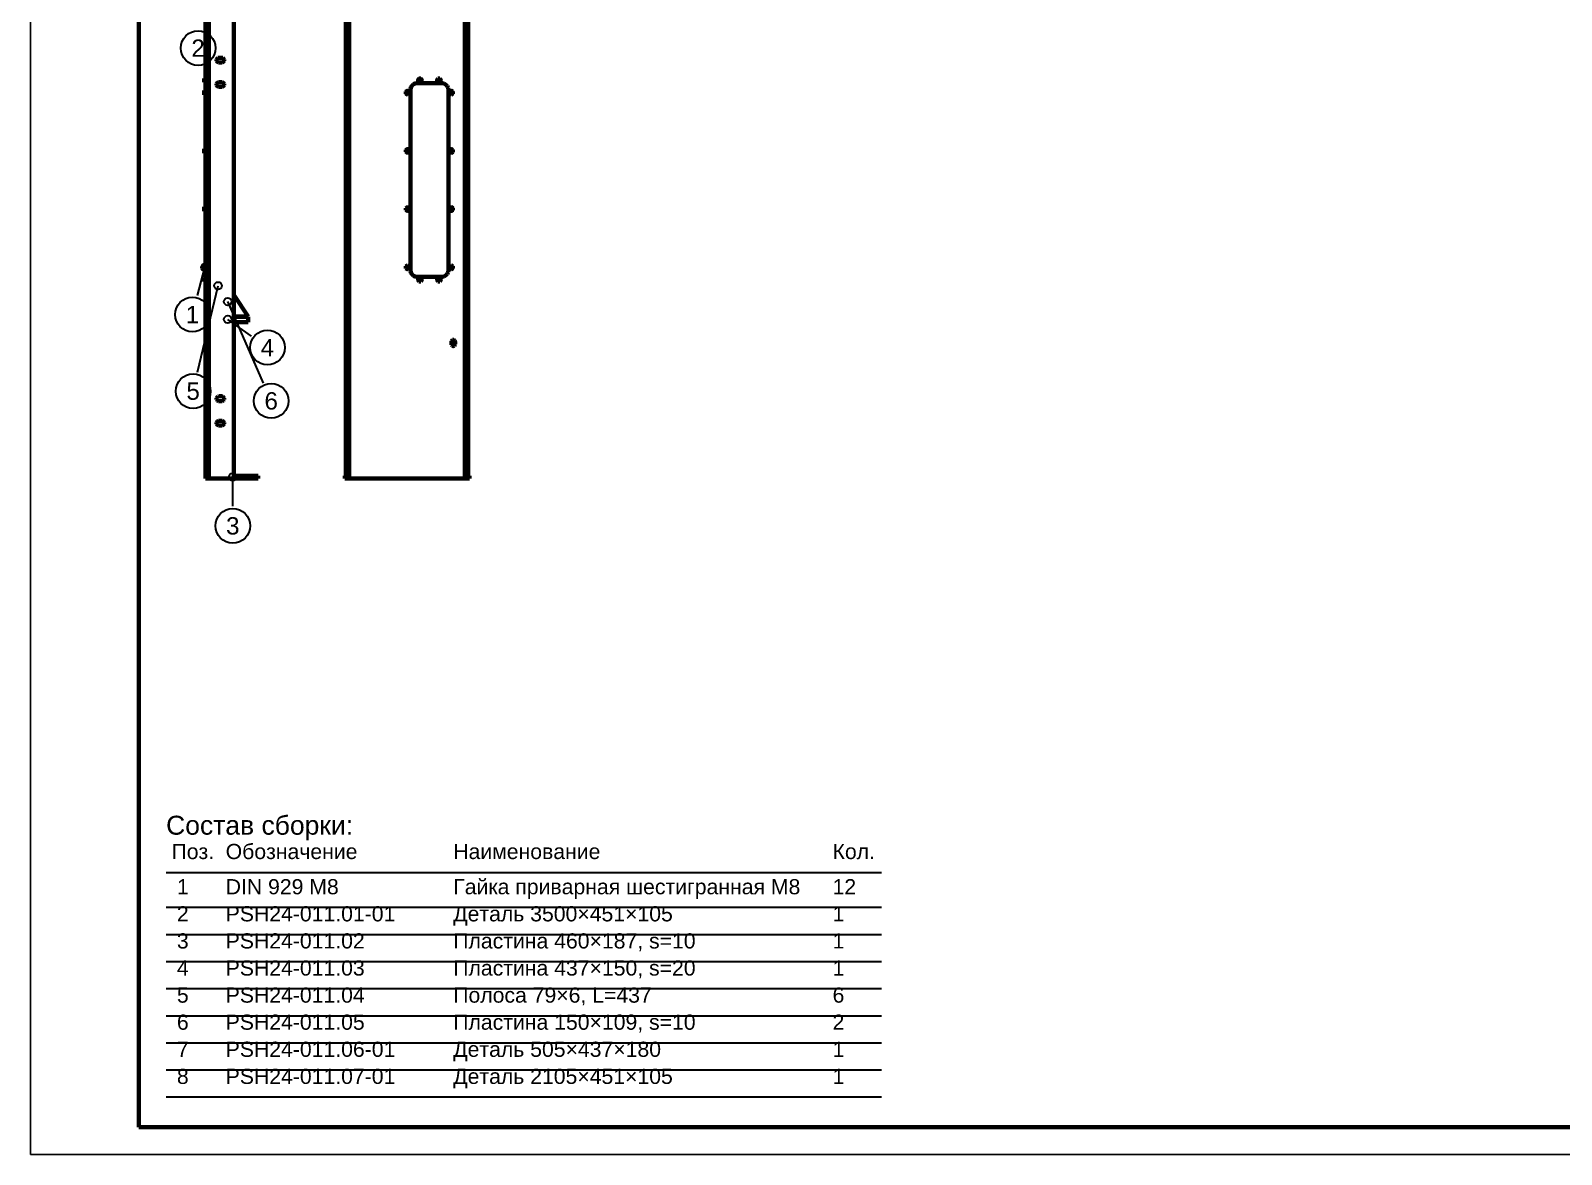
# Model space of a CAD drawing. Header units: millimetres. Extents: x 0 to 599, y 0 to 420.
# Drawn here: x 0 to 282.5, y 0 to 207.4 of the extents above; entities that cross this region are included whole.
import ezdxf
from ezdxf.enums import TextEntityAlignment as Align

# ---------------------------------------------------------------- set-up
doc = ezdxf.new("R2010")
doc.units = ezdxf.units.MM
doc.styles.add('GOST', font='Arial')

msp = doc.modelspace()

# ---------------------------------------------------------------- linework, layer by layer
at = {"color": 1, "lineweight": 70}
for p, q in [((32.27, 299.75), (32.27, 124.75)), ((32.87, 299.75), (32.87, 124.75)), ((37.52, 299.75), (37.52, 124.75)), ((58.19, 299.75), (58.19, 124.75)), ((58.79, 299.75), (58.79, 124.75)), ((80.14, 299.75), (80.14, 124.75)), ((80.74, 299.75), (80.74, 124.75)), ((34.32, 201.95), (34.33, 202.07)), ((34.33, 201.83), (34.32, 201.95)), ((34.33, 202.07), (34.38, 202.17)), ((34.38, 201.72), (34.33, 201.83)), ((34.38, 202.17), (34.45, 202.27)), ((34.45, 201.63), (34.38, 201.72)), ((34.45, 202.27), (34.54, 202.34)), ((34.54, 201.56), (34.45, 201.63)), ((34.54, 202.34), (34.65, 202.38)), ((34.65, 201.52), (34.54, 201.56)), ((34.65, 202.38), (34.77, 202.4)), ((34.77, 201.5), (34.65, 201.52)), ((34.77, 202.4), (35.27, 202.4)), ((35.27, 201.5), (34.77, 201.5)), ((35.27, 202.4), (35.38, 202.38)), ((35.38, 201.52), (35.27, 201.5)), ((35.38, 202.38), (35.49, 202.34)), ((35.49, 201.56), (35.38, 201.52)), ((35.49, 202.34), (35.59, 202.27)), ((35.59, 201.63), (35.49, 201.56)), ((35.59, 202.27), (35.66, 202.17)), ((35.66, 201.72), (35.59, 201.63)), ((35.66, 202.17), (35.7, 202.07)), ((35.7, 201.83), (35.66, 201.72)), ((35.7, 202.07), (35.72, 201.95)), ((35.72, 201.95), (35.7, 201.83)), ((32, 198.52), (32.02, 198.55)), ((32, 198.52), (32.02, 198.55)), ((32, 198.52), (32, 198.51)), ((32, 198.51), (32, 198.5)), ((32, 198.5), (32, 198.47)), ((32, 198.47), (32, 198.43)), ((32, 198.43), (32, 198.39)), ((32, 198.39), (32, 198.34)), ((32, 198.34), (32, 198.28)), ((32, 198.28), (32, 198.22)), ((32, 198.22), (32, 198.16)), ((32, 198.16), (32, 198.11)), ((32, 198.11), (32, 198.05)), ((32, 198.05), (32, 198)), ((32, 198), (32, 197.96)), ((32, 197.96), (32, 197.93)), ((32, 197.93), (32, 197.92)), ((32, 197.92), (32, 197.91)), ((32, 197.91), (32, 197.91)), ((32, 197.91), (32, 197.9)), ((32, 197.9), (32, 197.9)), ((32, 197.9), (32, 197.9)), ((32, 197.9), (32, 197.89)), ((32, 197.89), (32, 197.89)), ((32, 197.89), (32, 197.89)), ((32, 197.89), (32, 197.89)), ((32, 197.89), (32, 197.88)), ((32, 197.88), (32, 197.88)), ((32, 197.88), (32, 197.88)), ((32, 197.88), (32, 197.88)), ((32, 197.88), (32.02, 197.85)), ((32, 197.88), (32.02, 197.85)), ((32.03, 198.55), (32.02, 198.55)), ((32.02, 198.55), (32.03, 198.55)), ((32.03, 198.55), (32.02, 198.55)), ((32.02, 198.55), (32.03, 198.55)), ((32.02, 198.38), (32.03, 198.46)), ((32.03, 198.29), (32.02, 198.38)), ((32.02, 198.03), (32.03, 198.11)), ((32.03, 197.94), (32.02, 198.03)), ((32.03, 197.85), (32.02, 197.85)), ((32.02, 197.85), (32.03, 197.85)), ((32.03, 197.85), (32.02, 197.85)), ((32.02, 197.85), (32.03, 197.85)), ((32.05, 198.55), (32.03, 198.55)), ((32.03, 198.55), (32.05, 198.55)), ((32.05, 198.55), (32.03, 198.55)), ((32.03, 198.55), (32.05, 198.55)), ((32.03, 198.46), (32.05, 198.55)), ((32.05, 198.2), (32.03, 198.29)), ((32.03, 198.11), (32.05, 198.2)), ((32.05, 197.85), (32.03, 197.94)), ((32.05, 197.85), (32.03, 197.85)), ((32.03, 197.85), (32.05, 197.85)), ((32.05, 197.85), (32.03, 197.85)), ((32.03, 197.85), (32.05, 197.85)), ((32.05, 198.55), (32.27, 198.55)), ((32.05, 198.2), (32.27, 198.2)), ((32.05, 197.85), (32.27, 197.85)), ((34.38, 197.67), (34.45, 197.77)), ((34.45, 197.77), (34.54, 197.84)), ((34.54, 197.84), (34.65, 197.88)), ((34.65, 197.88), (34.77, 197.9)), ((34.77, 197.9), (35.27, 197.9)), ((35.27, 197.9), (35.38, 197.88)), ((35.38, 197.88), (35.49, 197.84)), ((35.49, 197.84), (35.59, 197.77)), ((35.59, 197.77), (35.66, 197.67)), ((71.64, 198.55), (71.44, 198.2)), ((71.44, 198.2), (71.64, 197.85)), ((71.53, 198.23), (71.55, 198.33)), ((71.53, 198.13), (71.53, 198.23)), ((71.57, 198.04), (71.53, 198.13)), ((71.55, 198.33), (71.61, 198.41)), ((71.63, 197.96), (71.57, 198.04)), ((71.61, 198.41), (71.68, 198.47)), ((71.71, 197.91), (71.63, 197.96)), ((72.04, 198.55), (71.64, 198.55)), ((71.64, 198.17), (71.65, 198.25)), ((71.67, 198.1), (71.64, 198.17)), ((71.64, 197.85), (72.04, 197.85)), ((71.65, 198.25), (71.68, 198.32)), ((71.72, 198.04), (71.67, 198.1)), ((71.68, 198.47), (71.78, 198.51)), ((71.68, 198.32), (71.74, 198.37)), ((71.81, 197.88), (71.71, 197.91)), ((71.79, 198.01), (71.72, 198.04)), ((71.74, 198.37), (71.82, 198.4)), ((71.78, 198.51), (71.88, 198.52)), ((71.87, 198), (71.79, 198.01)), ((71.91, 197.89), (71.81, 197.88)), ((71.82, 198.4), (71.89, 198.39)), ((71.94, 198.03), (71.87, 198)), ((71.88, 198.52), (71.97, 198.49)), ((71.89, 198.39), (71.96, 198.36)), ((72, 197.93), (71.91, 197.89)), ((72, 198.08), (71.94, 198.03)), ((71.96, 198.36), (72.02, 198.3)), ((71.97, 198.49), (72.05, 198.44)), ((72.04, 198.15), (72, 198.08)), ((72.08, 197.99), (72, 197.93)), ((72.02, 198.3), (72.04, 198.23)), ((72.25, 198.2), (72.04, 198.55)), ((72.04, 198.23), (72.04, 198.15)), ((72.04, 197.85), (72.25, 198.2)), ((72.05, 198.44), (72.12, 198.36)), ((72.13, 198.07), (72.08, 197.99)), ((72.12, 198.36), (72.15, 198.27)), ((72.16, 198.17), (72.13, 198.07)), ((72.15, 198.27), (72.16, 198.17)), ((75.14, 198.55), (74.94, 198.2)), ((74.94, 198.2), (75.14, 197.85)), ((75.03, 198.23), (75.05, 198.33)), ((75.03, 198.13), (75.03, 198.23)), ((75.07, 198.04), (75.03, 198.13)), ((75.05, 198.33), (75.11, 198.41)), ((75.13, 197.96), (75.07, 198.04)), ((75.11, 198.41), (75.18, 198.47)), ((75.21, 197.91), (75.13, 197.96)), ((75.54, 198.55), (75.14, 198.55)), ((75.14, 198.17), (75.15, 198.25)), ((75.17, 198.1), (75.14, 198.17)), ((75.14, 197.85), (75.54, 197.85)), ((75.15, 198.25), (75.18, 198.32)), ((75.22, 198.04), (75.17, 198.1)), ((75.18, 198.47), (75.28, 198.51)), ((75.18, 198.32), (75.24, 198.37)), ((75.31, 197.88), (75.21, 197.91)), ((75.29, 198.01), (75.22, 198.04)), ((75.24, 198.37), (75.32, 198.4)), ((75.28, 198.51), (75.38, 198.52)), ((75.37, 198), (75.29, 198.01)), ((75.41, 197.89), (75.31, 197.88)), ((75.32, 198.4), (75.39, 198.39)), ((75.44, 198.03), (75.37, 198)), ((75.38, 198.52), (75.47, 198.49)), ((75.39, 198.39), (75.46, 198.36)), ((75.5, 197.93), (75.41, 197.89)), ((75.5, 198.08), (75.44, 198.03)), ((75.46, 198.36), (75.52, 198.3)), ((75.47, 198.49), (75.55, 198.44)), ((75.54, 198.15), (75.5, 198.08)), ((75.58, 197.99), (75.5, 197.93)), ((75.52, 198.3), (75.54, 198.23)), ((75.75, 198.2), (75.54, 198.55)), ((75.54, 198.23), (75.54, 198.15)), ((75.54, 197.85), (75.75, 198.2)), ((75.55, 198.44), (75.62, 198.36)), ((75.63, 198.07), (75.58, 197.99)), ((75.62, 198.36), (75.65, 198.27)), ((75.66, 198.17), (75.63, 198.07)), ((75.65, 198.27), (75.66, 198.17)), ((32, 196.27), (32.05, 196.35)), ((32, 196.27), (32, 196.26)), ((32, 196.26), (32, 196.25)), ((32, 196.25), (32, 196.24)), ((32, 196.24), (32, 196.21)), ((32, 196.21), (32, 196.18)), ((32, 196.18), (32, 196.15)), ((32, 196.15), (32, 196.11)), ((32, 196.11), (32, 196.07)), ((32, 196.07), (32, 196.02)), ((32, 196.02), (32, 195.97)), ((32, 195.97), (32, 195.93)), ((32, 195.93), (32, 195.88)), ((32, 195.88), (32, 195.83)), ((32, 195.83), (32, 195.79)), ((32, 195.79), (32, 195.77)), ((32, 195.77), (32, 195.75)), ((32, 195.75), (32, 195.73)), ((32, 195.73), (32, 195.72)), ((32, 195.72), (32, 195.7)), ((32, 195.7), (32, 195.69)), ((32, 195.69), (32, 195.68)), ((32, 195.68), (32, 195.66)), ((32, 195.66), (32, 195.65)), ((32, 195.65), (32, 195.65)), ((32, 195.65), (32, 195.64)), ((32, 195.64), (32, 195.64)), ((32, 195.64), (32, 195.63)), ((32, 195.63), (32, 195.63)), ((32, 195.63), (32.05, 195.55)), ((32, 195.63), (32.05, 195.55)), ((32.02, 196.25), (32.03, 196.3)), ((32.03, 196.21), (32.02, 196.25)), ((32.02, 195.95), (32.03, 196.05)), ((32.03, 195.85), (32.02, 195.95)), ((32.02, 195.65), (32.03, 195.69)), ((32.03, 195.6), (32.02, 195.65)), ((32.03, 196.3), (32.05, 196.35)), ((32.05, 196.15), (32.03, 196.21)), ((32.03, 196.05), (32.05, 196.15)), ((32.05, 195.75), (32.03, 195.85)), ((32.03, 195.69), (32.05, 195.75)), ((32.05, 195.55), (32.03, 195.6)), ((32.05, 196.35), (32.27, 196.35)), ((32.05, 196.15), (32.27, 196.15)), ((32.05, 195.75), (32.27, 195.75)), ((32.05, 195.55), (32.27, 195.55)), ((34.32, 197.45), (34.33, 197.57)), ((34.33, 197.33), (34.32, 197.45)), ((34.33, 197.57), (34.38, 197.67)), ((34.38, 197.22), (34.33, 197.33)), ((34.45, 197.13), (34.38, 197.22)), ((34.54, 197.06), (34.45, 197.13)), ((34.65, 197.02), (34.54, 197.06)), ((34.77, 197), (34.65, 197.02)), ((35.27, 197), (34.77, 197)), ((35.38, 197.02), (35.27, 197)), ((35.49, 197.06), (35.38, 197.02)), ((35.59, 197.13), (35.49, 197.06)), ((35.66, 197.22), (35.59, 197.13)), ((35.66, 197.67), (35.7, 197.57)), ((35.7, 197.33), (35.66, 197.22)), ((35.7, 197.57), (35.72, 197.45)), ((35.72, 197.45), (35.7, 197.33)), ((69.59, 196.35), (69.24, 196.15)), ((69.24, 196.15), (69.24, 195.75)), ((69.24, 195.75), (69.59, 195.55)), ((69.28, 196.02), (69.32, 196.11)), ((69.28, 195.92), (69.28, 196.02)), ((69.3, 195.82), (69.28, 195.92)), ((69.36, 195.74), (69.3, 195.82)), ((69.32, 196.11), (69.38, 196.19)), ((69.43, 195.68), (69.36, 195.74)), ((69.38, 196.19), (69.46, 196.24)), ((69.39, 195.98), (69.42, 196.05)), ((69.4, 195.9), (69.39, 195.98)), ((69.43, 195.83), (69.4, 195.9)), ((69.42, 196.05), (69.47, 196.11)), ((69.49, 195.78), (69.43, 195.83)), ((69.53, 195.64), (69.43, 195.68)), ((69.46, 196.24), (69.56, 196.27)), ((69.47, 196.11), (69.54, 196.14)), ((69.57, 195.75), (69.49, 195.78)), ((69.63, 195.63), (69.53, 195.64)), ((69.54, 196.14), (69.62, 196.15)), ((69.56, 196.27), (69.66, 196.26)), ((69.64, 195.76), (69.57, 195.75)), ((69.94, 196.15), (69.59, 196.35)), ((69.59, 195.55), (69.94, 195.75)), ((69.62, 196.15), (69.69, 196.12)), ((69.72, 195.66), (69.63, 195.63)), ((69.71, 195.79), (69.64, 195.76)), ((69.66, 196.26), (69.75, 196.22)), ((69.69, 196.12), (69.75, 196.07)), ((69.77, 195.85), (69.71, 195.79)), ((69.8, 195.71), (69.72, 195.66)), ((69.75, 196.22), (69.83, 196.16)), ((69.75, 196.07), (69.79, 196)), ((69.79, 195.92), (69.77, 195.85)), ((69.79, 196), (69.79, 195.92)), ((69.87, 195.79), (69.8, 195.71)), ((69.83, 196.16), (69.88, 196.08)), ((69.9, 195.88), (69.87, 195.79)), ((69.88, 196.08), (69.91, 195.98)), ((69.91, 195.98), (69.9, 195.88)), ((69.94, 195.75), (69.94, 196.15)), ((70.11, 196.65), (70.09, 196.45)), ((70.09, 163.2), (70.09, 196.45)), ((70.15, 196.84), (70.11, 196.65)), ((70.23, 197.02), (70.15, 196.84)), ((70.33, 197.18), (70.23, 197.02)), ((70.46, 197.33), (70.33, 197.18)), ((70.61, 197.46), (70.46, 197.33)), ((70.78, 197.56), (70.61, 197.46)), ((70.96, 197.64), (70.78, 197.56)), ((71.15, 197.68), (70.96, 197.64)), ((71.34, 197.7), (71.15, 197.68)), ((71.34, 197.7), (75.84, 197.7)), ((76.04, 197.68), (75.84, 197.7)), ((76.23, 197.64), (76.04, 197.68)), ((76.41, 197.56), (76.23, 197.64)), ((76.58, 197.46), (76.41, 197.56)), ((76.73, 197.33), (76.58, 197.46)), ((76.85, 197.18), (76.73, 197.33)), ((76.96, 197.02), (76.85, 197.18)), ((77.03, 196.84), (76.96, 197.02)), ((77.08, 196.65), (77.03, 196.84)), ((77.09, 196.45), (77.08, 196.65)), ((77.09, 196.45), (77.09, 163.2)), ((77.59, 196.35), (77.24, 196.15)), ((77.24, 196.15), (77.24, 195.75)), ((77.24, 195.75), (77.59, 195.55)), ((77.28, 196.02), (77.32, 196.11)), ((77.28, 195.92), (77.28, 196.02)), ((77.3, 195.82), (77.28, 195.92)), ((77.36, 195.74), (77.3, 195.82)), ((77.32, 196.11), (77.38, 196.19)), ((77.43, 195.68), (77.36, 195.74)), ((77.38, 196.19), (77.46, 196.24)), ((77.39, 195.98), (77.42, 196.05)), ((77.4, 195.9), (77.39, 195.98)), ((77.43, 195.83), (77.4, 195.9)), ((77.42, 196.05), (77.47, 196.11)), ((77.49, 195.78), (77.43, 195.83)), ((77.53, 195.64), (77.43, 195.68)), ((77.46, 196.24), (77.56, 196.27)), ((77.47, 196.11), (77.54, 196.14)), ((77.57, 195.75), (77.49, 195.78)), ((77.63, 195.63), (77.53, 195.64)), ((77.54, 196.14), (77.62, 196.15)), ((77.56, 196.27), (77.66, 196.26)), ((77.64, 195.76), (77.57, 195.75)), ((77.94, 196.15), (77.59, 196.35)), ((77.59, 195.55), (77.94, 195.75)), ((77.62, 196.15), (77.69, 196.12)), ((77.72, 195.66), (77.63, 195.63)), ((77.71, 195.79), (77.64, 195.76)), ((77.66, 196.26), (77.75, 196.22)), ((77.69, 196.12), (77.75, 196.07)), ((77.77, 195.85), (77.71, 195.79)), ((77.8, 195.71), (77.72, 195.66)), ((77.75, 196.22), (77.83, 196.16)), ((77.75, 196.07), (77.79, 196)), ((77.79, 195.92), (77.77, 195.85)), ((77.79, 196), (77.79, 195.92)), ((77.87, 195.79), (77.8, 195.71)), ((77.83, 196.16), (77.88, 196.08)), ((77.9, 195.88), (77.87, 195.79)), ((77.88, 196.08), (77.91, 195.98)), ((77.91, 195.98), (77.9, 195.88)), ((77.94, 195.75), (77.94, 196.15)), ((32, 185.52), (32.05, 185.6)), ((32, 185.52), (32.05, 185.6)), ((32, 185.52), (32, 185.51)), ((32, 185.51), (32, 185.5)), ((32, 185.5), (32, 185.49)), ((32, 185.49), (32, 185.46)), ((32, 185.46), (32, 185.43)), ((32, 185.43), (32, 185.4)), ((32, 185.4), (32, 185.36)), ((32, 185.36), (32, 185.32)), ((32, 185.32), (32, 185.27)), ((32, 185.27), (32, 185.22)), ((32, 185.22), (32, 185.18)), ((32, 185.18), (32, 185.13)), ((32, 185.13), (32, 185.08)), ((32, 185.08), (32, 185.04)), ((32, 185.04), (32, 185.02)), ((32, 185.02), (32, 185)), ((32, 185), (32, 184.98)), ((32, 184.98), (32, 184.97)), ((32, 184.97), (32, 184.95)), ((32, 184.95), (32, 184.94)), ((32, 184.94), (32, 184.93)), ((32, 184.93), (32, 184.91)), ((32, 184.91), (32, 184.9)), ((32, 184.9), (32, 184.9)), ((32, 184.9), (32, 184.89)), ((32, 184.89), (32, 184.89)), ((32, 184.89), (32, 184.88)), ((32, 184.88), (32, 184.88)), ((32, 184.88), (32.05, 184.8)), ((32.02, 185.5), (32.03, 185.55)), ((32.03, 185.46), (32.02, 185.5)), ((32.02, 185.2), (32.03, 185.3)), ((32.03, 185.1), (32.02, 185.2)), ((32.02, 184.9), (32.03, 184.94)), ((32.03, 184.85), (32.02, 184.9)), ((32.03, 185.55), (32.05, 185.6)), ((32.05, 185.4), (32.03, 185.46)), ((32.03, 185.3), (32.05, 185.4)), ((32.05, 185), (32.03, 185.1)), ((32.03, 184.94), (32.05, 185)), ((32.05, 184.8), (32.03, 184.85)), ((32.05, 185.6), (32.27, 185.6)), ((32.05, 185.4), (32.27, 185.4)), ((32.05, 185), (32.27, 185)), ((32.05, 184.8), (32.27, 184.8)), ((69.59, 185.6), (69.24, 185.4)), ((69.24, 185.4), (69.24, 185)), ((69.24, 185), (69.59, 184.8)), ((69.28, 185.27), (69.32, 185.36)), ((69.28, 185.17), (69.28, 185.27)), ((69.3, 185.07), (69.28, 185.17)), ((69.36, 184.99), (69.3, 185.07)), ((69.32, 185.36), (69.38, 185.44)), ((69.43, 184.93), (69.36, 184.99)), ((69.38, 185.44), (69.46, 185.49)), ((69.39, 185.23), (69.42, 185.3)), ((69.4, 185.15), (69.39, 185.23)), ((69.43, 185.08), (69.4, 185.15)), ((69.42, 185.3), (69.47, 185.36)), ((69.49, 185.03), (69.43, 185.08)), ((69.53, 184.89), (69.43, 184.93)), ((69.46, 185.49), (69.56, 185.52)), ((69.47, 185.36), (69.54, 185.39)), ((69.57, 185), (69.49, 185.03)), ((69.63, 184.88), (69.53, 184.89)), ((69.54, 185.39), (69.62, 185.4)), ((69.56, 185.52), (69.66, 185.51)), ((69.64, 185.01), (69.57, 185)), ((69.94, 185.4), (69.59, 185.6)), ((69.59, 184.8), (69.94, 185)), ((69.62, 185.4), (69.69, 185.37)), ((69.72, 184.91), (69.63, 184.88)), ((69.71, 185.04), (69.64, 185.01)), ((69.66, 185.51), (69.75, 185.47)), ((69.69, 185.37), (69.75, 185.32)), ((69.77, 185.1), (69.71, 185.04)), ((69.8, 184.96), (69.72, 184.91)), ((69.75, 185.47), (69.83, 185.41)), ((69.75, 185.32), (69.79, 185.25)), ((69.79, 185.17), (69.77, 185.1)), ((69.79, 185.25), (69.79, 185.17)), ((69.87, 185.04), (69.8, 184.96)), ((69.83, 185.41), (69.88, 185.33)), ((69.9, 185.13), (69.87, 185.04)), ((69.88, 185.33), (69.91, 185.23)), ((69.91, 185.23), (69.9, 185.13)), ((69.94, 185), (69.94, 185.4)), ((77.59, 185.6), (77.24, 185.4)), ((77.24, 185.4), (77.24, 185)), ((77.24, 185), (77.59, 184.8)), ((77.28, 185.27), (77.32, 185.36)), ((77.28, 185.17), (77.28, 185.27)), ((77.3, 185.07), (77.28, 185.17)), ((77.36, 184.99), (77.3, 185.07)), ((77.32, 185.36), (77.38, 185.44)), ((77.43, 184.93), (77.36, 184.99)), ((77.38, 185.44), (77.46, 185.49)), ((77.39, 185.23), (77.42, 185.3)), ((77.4, 185.15), (77.39, 185.23)), ((77.43, 185.08), (77.4, 185.15)), ((77.42, 185.3), (77.47, 185.36)), ((77.49, 185.03), (77.43, 185.08)), ((77.53, 184.89), (77.43, 184.93)), ((77.46, 185.49), (77.56, 185.52)), ((77.47, 185.36), (77.54, 185.39)), ((77.57, 185), (77.49, 185.03)), ((77.63, 184.88), (77.53, 184.89)), ((77.54, 185.39), (77.62, 185.4)), ((77.56, 185.52), (77.66, 185.51)), ((77.64, 185.01), (77.57, 185)), ((77.94, 185.4), (77.59, 185.6)), ((77.59, 184.8), (77.94, 185)), ((77.62, 185.4), (77.69, 185.37)), ((77.72, 184.91), (77.63, 184.88)), ((77.71, 185.04), (77.64, 185.01)), ((77.66, 185.51), (77.75, 185.47)), ((77.69, 185.37), (77.75, 185.32)), ((77.77, 185.1), (77.71, 185.04)), ((77.8, 184.96), (77.72, 184.91)), ((77.75, 185.47), (77.83, 185.41)), ((77.75, 185.32), (77.79, 185.25)), ((77.79, 185.17), (77.77, 185.1)), ((77.79, 185.25), (77.79, 185.17)), ((77.87, 185.04), (77.8, 184.96)), ((77.83, 185.41), (77.88, 185.33)), ((77.9, 185.13), (77.87, 185.04)), ((77.88, 185.33), (77.91, 185.23)), ((77.91, 185.23), (77.9, 185.13)), ((77.94, 185), (77.94, 185.4)), ((32, 174.77), (32.05, 174.85)), ((32, 174.77), (32, 174.76)), ((32, 174.76), (32, 174.75)), ((32, 174.75), (32, 174.74)), ((32, 174.74), (32, 174.71)), ((32, 174.71), (32, 174.68)), ((32, 174.68), (32, 174.65)), ((32, 174.65), (32, 174.61)), ((32, 174.61), (32, 174.57)), ((32, 174.57), (32, 174.52)), ((32, 174.52), (32, 174.47)), ((32, 174.47), (32, 174.43)), ((32, 174.43), (32, 174.38)), ((32, 174.38), (32, 174.33)), ((32, 174.33), (32, 174.29)), ((32, 174.29), (32, 174.27)), ((32, 174.27), (32, 174.25)), ((32, 174.25), (32, 174.23)), ((32, 174.23), (32, 174.22)), ((32, 174.22), (32, 174.2)), ((32, 174.2), (32, 174.19)), ((32, 174.19), (32, 174.18)), ((32, 174.18), (32, 174.16)), ((32, 174.16), (32, 174.15)), ((32, 174.15), (32, 174.15)), ((32, 174.15), (32, 174.14)), ((32, 174.14), (32, 174.14)), ((32, 174.14), (32, 174.13)), ((32, 174.13), (32, 174.13)), ((32, 174.13), (32.05, 174.05)), ((32.02, 174.75), (32.03, 174.8)), ((32.03, 174.71), (32.02, 174.75)), ((32.02, 174.45), (32.03, 174.55)), ((32.03, 174.35), (32.02, 174.45)), ((32.02, 174.15), (32.03, 174.19)), ((32.03, 174.1), (32.02, 174.15)), ((32.03, 174.8), (32.05, 174.85)), ((32.05, 174.65), (32.03, 174.71)), ((32.03, 174.55), (32.05, 174.65)), ((32.05, 174.25), (32.03, 174.35)), ((32.03, 174.19), (32.05, 174.25)), ((32.05, 174.05), (32.03, 174.1)), ((32.05, 174.85), (32.27, 174.85)), ((32.05, 174.65), (32.27, 174.65)), ((32.05, 174.25), (32.27, 174.25)), ((32.05, 174.05), (32.27, 174.05)), ((69.59, 174.85), (69.24, 174.65)), ((69.24, 174.65), (69.24, 174.25)), ((69.24, 174.25), (69.59, 174.05)), ((69.28, 174.52), (69.32, 174.61)), ((69.28, 174.42), (69.28, 174.52)), ((69.3, 174.32), (69.28, 174.42)), ((69.36, 174.24), (69.3, 174.32)), ((69.32, 174.61), (69.38, 174.69)), ((69.43, 174.18), (69.36, 174.24)), ((69.38, 174.69), (69.46, 174.74)), ((69.39, 174.48), (69.42, 174.55)), ((69.4, 174.4), (69.39, 174.48)), ((69.43, 174.33), (69.4, 174.4)), ((69.42, 174.55), (69.47, 174.61)), ((69.49, 174.28), (69.43, 174.33)), ((69.53, 174.14), (69.43, 174.18)), ((69.46, 174.74), (69.56, 174.77)), ((69.47, 174.61), (69.54, 174.64)), ((69.57, 174.25), (69.49, 174.28)), ((69.63, 174.13), (69.53, 174.14)), ((69.54, 174.64), (69.62, 174.65)), ((69.56, 174.77), (69.66, 174.76)), ((69.64, 174.26), (69.57, 174.25)), ((69.94, 174.65), (69.59, 174.85)), ((69.59, 174.05), (69.94, 174.25)), ((69.62, 174.65), (69.69, 174.62)), ((69.72, 174.16), (69.63, 174.13)), ((69.71, 174.29), (69.64, 174.26)), ((69.66, 174.76), (69.75, 174.72)), ((69.69, 174.62), (69.75, 174.57)), ((69.77, 174.35), (69.71, 174.29)), ((69.8, 174.21), (69.72, 174.16)), ((69.75, 174.72), (69.83, 174.66)), ((69.75, 174.57), (69.79, 174.5)), ((69.79, 174.42), (69.77, 174.35)), ((69.79, 174.5), (69.79, 174.42)), ((69.87, 174.29), (69.8, 174.21)), ((69.83, 174.66), (69.88, 174.58)), ((69.9, 174.38), (69.87, 174.29)), ((69.88, 174.58), (69.91, 174.48)), ((69.91, 174.48), (69.9, 174.38)), ((69.94, 174.25), (69.94, 174.65)), ((77.59, 174.85), (77.24, 174.65)), ((77.24, 174.65), (77.24, 174.25)), ((77.24, 174.25), (77.59, 174.05)), ((77.28, 174.52), (77.32, 174.61)), ((77.28, 174.42), (77.28, 174.52)), ((77.3, 174.32), (77.28, 174.42)), ((77.36, 174.24), (77.3, 174.32)), ((77.32, 174.61), (77.38, 174.69)), ((77.43, 174.18), (77.36, 174.24)), ((77.38, 174.69), (77.46, 174.74)), ((77.39, 174.48), (77.42, 174.55)), ((77.4, 174.4), (77.39, 174.48)), ((77.43, 174.33), (77.4, 174.4)), ((77.42, 174.55), (77.47, 174.61)), ((77.49, 174.28), (77.43, 174.33)), ((77.53, 174.14), (77.43, 174.18)), ((77.46, 174.74), (77.56, 174.77)), ((77.47, 174.61), (77.54, 174.64)), ((77.57, 174.25), (77.49, 174.28)), ((77.63, 174.13), (77.53, 174.14)), ((77.54, 174.64), (77.62, 174.65)), ((77.56, 174.77), (77.66, 174.76)), ((77.64, 174.26), (77.57, 174.25)), ((77.94, 174.65), (77.59, 174.85)), ((77.59, 174.05), (77.94, 174.25)), ((77.62, 174.65), (77.69, 174.62)), ((77.72, 174.16), (77.63, 174.13)), ((77.71, 174.29), (77.64, 174.26)), ((77.66, 174.76), (77.75, 174.72)), ((77.69, 174.62), (77.75, 174.57)), ((77.77, 174.35), (77.71, 174.29)), ((77.8, 174.21), (77.72, 174.16)), ((77.75, 174.72), (77.83, 174.66)), ((77.75, 174.57), (77.79, 174.5)), ((77.79, 174.42), (77.77, 174.35)), ((77.79, 174.5), (77.79, 174.42)), ((77.87, 174.29), (77.8, 174.21)), ((77.83, 174.66), (77.88, 174.58)), ((77.9, 174.38), (77.87, 174.29)), ((77.88, 174.58), (77.91, 174.48)), ((77.91, 174.48), (77.9, 174.38)), ((77.94, 174.25), (77.94, 174.65)), ((32, 164.02), (32.05, 164.1)), ((32, 164.02), (32, 164.01)), ((32, 164.01), (32, 164)), ((32, 164), (32, 163.99)), ((32, 163.99), (32, 163.96)), ((32, 163.96), (32, 163.93)), ((32, 163.93), (32, 163.9)), ((32, 163.9), (32, 163.86)), ((32, 163.86), (32, 163.82)), ((32.02, 164), (32.03, 164.05)), ((32.03, 163.96), (32.02, 164)), ((32.03, 164.05), (32.05, 164.1)), ((32.05, 163.9), (32.03, 163.96)), ((32.03, 163.8), (32.05, 163.9)), ((32.05, 164.1), (32.27, 164.1)), ((32.05, 163.9), (32.27, 163.9)), ((69.59, 164.1), (69.24, 163.9)), ((69.24, 163.9), (69.24, 163.5)), ((69.28, 163.77), (69.32, 163.86)), ((69.32, 163.86), (69.38, 163.94)), ((69.38, 163.94), (69.46, 163.99)), ((69.42, 163.8), (69.47, 163.86)), ((69.46, 163.99), (69.56, 164.02)), ((69.47, 163.86), (69.54, 163.89)), ((69.54, 163.89), (69.62, 163.9)), ((69.56, 164.02), (69.66, 164.01)), ((69.94, 163.9), (69.59, 164.1)), ((69.62, 163.9), (69.69, 163.87)), ((69.66, 164.01), (69.75, 163.97)), ((69.69, 163.87), (69.75, 163.82)), ((69.75, 163.97), (69.83, 163.91)), ((69.83, 163.91), (69.88, 163.83)), ((69.94, 163.5), (69.94, 163.9)), ((77.59, 164.1), (77.24, 163.9)), ((77.24, 163.9), (77.24, 163.5)), ((77.28, 163.77), (77.32, 163.86)), ((77.32, 163.86), (77.38, 163.94)), ((77.38, 163.94), (77.46, 163.99)), ((77.42, 163.8), (77.47, 163.86)), ((77.46, 163.99), (77.56, 164.02)), ((77.47, 163.86), (77.54, 163.89)), ((77.54, 163.89), (77.62, 163.9)), ((77.56, 164.02), (77.66, 164.01)), ((77.94, 163.9), (77.59, 164.1)), ((77.62, 163.9), (77.69, 163.87)), ((77.66, 164.01), (77.75, 163.97)), ((77.69, 163.87), (77.75, 163.82)), ((77.75, 163.97), (77.83, 163.91)), ((77.83, 163.91), (77.88, 163.83)), ((77.94, 163.5), (77.94, 163.9)), ((32, 163.82), (32, 163.77)), ((32, 163.77), (32, 163.72)), ((32, 163.72), (32, 163.68)), ((32, 163.68), (32, 163.63)), ((32, 163.63), (32, 163.58)), ((32, 163.58), (32, 163.54)), ((32, 163.54), (32, 163.52)), ((32, 163.52), (32, 163.5)), ((32, 163.5), (32, 163.48)), ((32, 163.48), (32, 163.47)), ((32, 163.47), (32, 163.45)), ((32, 163.45), (32, 163.44)), ((32, 163.44), (32, 163.43)), ((32, 163.43), (32, 163.41)), ((32, 163.41), (32, 163.4)), ((32, 163.4), (32, 163.4)), ((32, 163.4), (32, 163.39)), ((32, 163.39), (32, 163.39)), ((32, 163.39), (32, 163.38)), ((32, 163.38), (32, 163.38)), ((32, 163.38), (32.05, 163.3)), ((32, 163.38), (32.05, 163.3)), ((32, 161.77), (32.02, 161.8)), ((32, 161.77), (32, 161.76)), ((32, 161.76), (32, 161.75)), ((32, 161.75), (32, 161.72)), ((32, 161.72), (32, 161.68)), ((32, 161.68), (32, 161.64)), ((32, 161.64), (32, 161.59)), ((32, 161.59), (32, 161.53)), ((32, 161.53), (32, 161.47)), ((32, 161.47), (32, 161.41)), ((32, 161.41), (32, 161.36)), ((32, 161.36), (32, 161.3)), ((32, 161.3), (32, 161.25)), ((32, 161.25), (32, 161.21)), ((32, 161.21), (32, 161.18)), ((32, 161.18), (32, 161.17)), ((32, 161.17), (32, 161.16)), ((32, 161.16), (32, 161.16)), ((32, 161.16), (32, 161.15)), ((32, 161.15), (32, 161.15)), ((32, 161.15), (32, 161.15)), ((32, 161.15), (32, 161.14)), ((32, 161.14), (32, 161.14)), ((32, 161.14), (32, 161.14)), ((32, 161.14), (32, 161.14)), ((32, 161.14), (32, 161.13)), ((32, 161.13), (32, 161.13)), ((32, 161.13), (32, 161.13)), ((32, 161.13), (32, 161.13)), ((32, 161.13), (32.02, 161.1)), ((32.02, 163.7), (32.03, 163.8)), ((32.03, 163.6), (32.02, 163.7)), ((32.02, 163.4), (32.03, 163.44)), ((32.03, 163.35), (32.02, 163.4)), ((32.03, 161.8), (32.02, 161.8)), ((32.02, 161.8), (32.03, 161.8)), ((32.03, 161.8), (32.02, 161.8)), ((32.02, 161.8), (32.03, 161.8)), ((32.02, 161.62), (32.03, 161.71)), ((32.03, 161.54), (32.02, 161.62)), ((32.02, 161.27), (32.03, 161.36)), ((32.03, 161.19), (32.02, 161.27)), ((32.03, 161.1), (32.02, 161.1)), ((32.02, 161.1), (32.03, 161.1)), ((32.03, 161.1), (32.02, 161.1)), ((32.02, 161.1), (32.03, 161.1)), ((32.05, 163.5), (32.03, 163.6)), ((32.03, 163.44), (32.05, 163.5)), ((32.05, 163.3), (32.03, 163.35)), ((32.05, 161.8), (32.03, 161.8)), ((32.03, 161.8), (32.05, 161.8)), ((32.05, 161.8), (32.03, 161.8)), ((32.03, 161.8), (32.05, 161.8)), ((32.03, 161.71), (32.05, 161.8)), ((32.05, 161.45), (32.03, 161.54)), ((32.03, 161.36), (32.05, 161.45)), ((32.05, 161.1), (32.03, 161.19)), ((32.05, 161.1), (32.03, 161.1)), ((32.03, 161.1), (32.05, 161.1)), ((32.05, 161.1), (32.03, 161.1)), ((32.03, 161.1), (32.05, 161.1)), ((32.05, 163.5), (32.27, 163.5)), ((32.05, 163.3), (32.27, 163.3)), ((32.05, 161.8), (32.27, 161.8)), ((32.05, 161.45), (32.27, 161.45)), ((32.05, 161.1), (32.27, 161.1)), ((69.24, 163.5), (69.59, 163.3)), ((69.28, 163.67), (69.28, 163.77)), ((69.3, 163.57), (69.28, 163.67)), ((69.36, 163.49), (69.3, 163.57)), ((69.43, 163.43), (69.36, 163.49)), ((69.39, 163.73), (69.42, 163.8)), ((69.4, 163.65), (69.39, 163.73)), ((69.43, 163.58), (69.4, 163.65)), ((69.49, 163.53), (69.43, 163.58)), ((69.53, 163.39), (69.43, 163.43)), ((69.57, 163.5), (69.49, 163.53)), ((69.63, 163.38), (69.53, 163.39)), ((69.64, 163.51), (69.57, 163.5)), ((69.59, 163.3), (69.94, 163.5)), ((69.72, 163.41), (69.63, 163.38)), ((69.71, 163.54), (69.64, 163.51)), ((69.77, 163.6), (69.71, 163.54)), ((69.8, 163.46), (69.72, 163.41)), ((69.75, 163.82), (69.79, 163.75)), ((69.79, 163.67), (69.77, 163.6)), ((69.79, 163.75), (69.79, 163.67)), ((69.87, 163.54), (69.8, 163.46)), ((69.9, 163.63), (69.87, 163.54)), ((69.88, 163.83), (69.91, 163.73)), ((69.91, 163.73), (69.9, 163.63)), ((70.09, 163.2), (70.11, 163)), ((70.11, 163), (70.15, 162.81)), ((70.15, 162.81), (70.23, 162.63)), ((70.23, 162.63), (70.33, 162.47)), ((70.33, 162.47), (70.46, 162.32)), ((70.46, 162.32), (70.61, 162.19)), ((70.61, 162.19), (70.78, 162.09)), ((70.78, 162.09), (70.96, 162.01)), ((70.96, 162.01), (71.15, 161.97)), ((71.15, 161.97), (71.34, 161.95)), ((75.84, 161.95), (71.34, 161.95)), ((71.64, 161.8), (71.44, 161.45)), ((71.44, 161.45), (71.64, 161.1)), ((71.53, 161.48), (71.55, 161.58)), ((71.53, 161.38), (71.53, 161.48)), ((71.57, 161.29), (71.53, 161.38)), ((71.55, 161.58), (71.61, 161.66)), ((71.63, 161.21), (71.57, 161.29)), ((71.61, 161.66), (71.68, 161.72)), ((71.71, 161.16), (71.63, 161.21)), ((72.04, 161.8), (71.64, 161.8)), ((71.64, 161.42), (71.65, 161.5)), ((71.67, 161.35), (71.64, 161.42)), ((71.64, 161.1), (72.04, 161.1)), ((71.65, 161.5), (71.68, 161.57)), ((71.72, 161.29), (71.67, 161.35)), ((71.68, 161.72), (71.78, 161.76)), ((71.68, 161.57), (71.74, 161.62)), ((71.81, 161.13), (71.71, 161.16)), ((71.79, 161.26), (71.72, 161.29)), ((71.74, 161.62), (71.82, 161.65)), ((71.78, 161.76), (71.88, 161.77)), ((71.87, 161.25), (71.79, 161.26)), ((71.91, 161.14), (71.81, 161.13)), ((71.82, 161.65), (71.89, 161.64)), ((71.94, 161.28), (71.87, 161.25)), ((71.88, 161.77), (71.97, 161.74)), ((71.89, 161.64), (71.96, 161.61)), ((72, 161.18), (71.91, 161.14)), ((72, 161.33), (71.94, 161.28)), ((71.96, 161.61), (72.02, 161.55)), ((71.97, 161.74), (72.05, 161.69)), ((72.04, 161.4), (72, 161.33)), ((72.08, 161.24), (72, 161.18)), ((72.02, 161.55), (72.04, 161.48)), ((72.25, 161.45), (72.04, 161.8)), ((72.04, 161.48), (72.04, 161.4)), ((72.04, 161.1), (72.25, 161.45)), ((72.05, 161.69), (72.12, 161.61)), ((72.13, 161.32), (72.08, 161.24)), ((72.12, 161.61), (72.15, 161.52)), ((72.16, 161.42), (72.13, 161.32)), ((72.15, 161.52), (72.16, 161.42)), ((75.14, 161.8), (74.94, 161.45)), ((74.94, 161.45), (75.14, 161.1)), ((75.03, 161.48), (75.05, 161.58)), ((75.03, 161.38), (75.03, 161.48)), ((75.07, 161.29), (75.03, 161.38)), ((75.05, 161.58), (75.11, 161.66)), ((75.13, 161.21), (75.07, 161.29)), ((75.11, 161.66), (75.18, 161.72)), ((75.21, 161.16), (75.13, 161.21)), ((75.54, 161.8), (75.14, 161.8)), ((75.14, 161.42), (75.15, 161.5)), ((75.17, 161.35), (75.14, 161.42)), ((75.14, 161.1), (75.54, 161.1)), ((75.15, 161.5), (75.18, 161.57)), ((75.22, 161.29), (75.17, 161.35)), ((75.18, 161.72), (75.28, 161.76)), ((75.18, 161.57), (75.24, 161.62)), ((75.31, 161.13), (75.21, 161.16)), ((75.29, 161.26), (75.22, 161.29)), ((75.24, 161.62), (75.32, 161.65)), ((75.28, 161.76), (75.38, 161.77)), ((75.37, 161.25), (75.29, 161.26)), ((75.41, 161.14), (75.31, 161.13)), ((75.32, 161.65), (75.39, 161.64)), ((75.44, 161.28), (75.37, 161.25)), ((75.38, 161.77), (75.47, 161.74)), ((75.39, 161.64), (75.46, 161.61)), ((75.5, 161.18), (75.41, 161.14)), ((75.5, 161.33), (75.44, 161.28)), ((75.46, 161.61), (75.52, 161.55)), ((75.47, 161.74), (75.55, 161.69)), ((75.54, 161.4), (75.5, 161.33)), ((75.58, 161.24), (75.5, 161.18)), ((75.52, 161.55), (75.54, 161.48)), ((75.75, 161.45), (75.54, 161.8)), ((75.54, 161.48), (75.54, 161.4)), ((75.54, 161.1), (75.75, 161.45)), ((75.55, 161.69), (75.62, 161.61)), ((75.63, 161.32), (75.58, 161.24)), ((75.62, 161.61), (75.65, 161.52)), ((75.66, 161.42), (75.63, 161.32)), ((75.65, 161.52), (75.66, 161.42)), ((75.84, 161.95), (76.04, 161.97)), ((76.04, 161.97), (76.23, 162.01)), ((76.23, 162.01), (76.41, 162.09)), ((76.41, 162.09), (76.58, 162.19)), ((76.58, 162.19), (76.73, 162.32)), ((76.73, 162.32), (76.85, 162.47)), ((76.85, 162.47), (76.96, 162.63)), ((76.96, 162.63), (77.03, 162.81)), ((77.03, 162.81), (77.08, 163)), ((77.08, 163), (77.09, 163.2)), ((77.24, 163.5), (77.59, 163.3)), ((77.28, 163.67), (77.28, 163.77)), ((77.3, 163.57), (77.28, 163.67)), ((77.36, 163.49), (77.3, 163.57)), ((77.43, 163.43), (77.36, 163.49)), ((77.39, 163.73), (77.42, 163.8)), ((77.4, 163.65), (77.39, 163.73)), ((77.43, 163.58), (77.4, 163.65)), ((77.49, 163.53), (77.43, 163.58)), ((77.53, 163.39), (77.43, 163.43)), ((77.57, 163.5), (77.49, 163.53)), ((77.63, 163.38), (77.53, 163.39)), ((77.64, 163.51), (77.57, 163.5)), ((77.59, 163.3), (77.94, 163.5)), ((77.72, 163.41), (77.63, 163.38)), ((77.71, 163.54), (77.64, 163.51)), ((77.77, 163.6), (77.71, 163.54)), ((77.8, 163.46), (77.72, 163.41)), ((77.75, 163.82), (77.79, 163.75)), ((77.79, 163.67), (77.77, 163.6)), ((77.79, 163.75), (77.79, 163.67)), ((77.87, 163.54), (77.8, 163.46)), ((77.9, 163.63), (77.87, 163.54)), ((77.88, 163.83), (77.91, 163.73)), ((77.91, 163.73), (77.9, 163.63)), ((37.52, 158.64), (40.12, 154.65)), ((40.12, 154.65), (37.52, 154.65)), ((37.52, 154.6), (37.62, 154.6)), ((37.62, 153.6), (37.52, 153.6)), ((37.62, 154.6), (37.9, 154.6)), ((37.62, 153.6), (37.62, 154.6)), ((37.9, 153.6), (37.62, 153.6)), ((37.9, 154.6), (38.17, 154.6)), ((38.17, 153.6), (37.9, 153.6)), ((38.17, 154.6), (38.44, 154.6)), ((38.44, 153.6), (38.17, 153.6)), ((38.44, 154.6), (38.7, 154.6)), ((38.7, 153.6), (38.44, 153.6)), ((38.7, 154.6), (38.95, 154.6)), ((38.95, 153.6), (38.7, 153.6)), ((38.95, 154.6), (39.18, 154.6)), ((39.18, 153.6), (38.95, 153.6)), ((39.18, 154.6), (39.39, 154.6)), ((39.39, 153.6), (39.18, 153.6)), ((39.39, 154.6), (39.57, 154.6)), ((39.57, 153.6), (39.39, 153.6)), ((39.57, 154.6), (39.73, 154.6)), ((39.73, 153.6), (39.57, 153.6)), ((39.73, 154.6), (39.87, 154.6)), ((39.87, 153.6), (39.73, 153.6)), ((39.87, 154.6), (39.98, 154.6)), ((39.98, 153.6), (39.87, 153.6)), ((39.98, 154.6), (40.05, 154.6)), ((40.05, 153.6), (39.98, 153.6)), ((40.05, 154.6), (40.1, 154.6)), ((40.1, 153.6), (40.05, 153.6)), ((40.1, 154.6), (40.12, 154.6)), ((40.12, 153.6), (40.1, 153.6)), ((40.12, 154.6), (40.12, 153.6)), ((77.66, 150), (77.67, 150.09)), ((77.66, 149.5), (77.66, 150)), ((77.67, 150.09), (77.71, 150.18)), ((77.71, 150.18), (77.77, 150.25)), ((77.77, 150.25), (77.85, 150.3)), ((77.85, 150.3), (77.94, 150.33)), ((77.94, 150.33), (78.04, 150.33)), ((78.04, 150.33), (78.13, 150.3)), ((78.13, 150.3), (78.21, 150.25)), ((78.21, 150.25), (78.27, 150.18)), ((78.27, 150.18), (78.31, 150.09)), ((78.31, 150.09), (78.33, 150)), ((78.33, 150), (78.33, 149.5)), ((77.67, 149.41), (77.66, 149.5)), ((77.71, 149.32), (77.67, 149.41)), ((77.77, 149.25), (77.71, 149.32)), ((77.85, 149.2), (77.77, 149.25)), ((77.94, 149.17), (77.85, 149.2)), ((78.04, 149.17), (77.94, 149.17)), ((78.13, 149.2), (78.04, 149.17)), ((78.21, 149.25), (78.13, 149.2)), ((78.27, 149.32), (78.21, 149.25)), ((78.31, 149.41), (78.27, 149.32)), ((78.33, 149.5), (78.31, 149.41)), ((34.32, 139.45), (34.33, 139.57)), ((34.33, 139.33), (34.32, 139.45)), ((34.33, 139.57), (34.38, 139.67)), ((34.38, 139.23), (34.33, 139.33)), ((34.38, 139.67), (34.45, 139.77)), ((34.45, 139.13), (34.38, 139.23)), ((34.45, 139.77), (34.54, 139.84)), ((34.54, 139.06), (34.45, 139.13)), ((34.54, 139.84), (34.65, 139.88)), ((34.65, 139.02), (34.54, 139.06)), ((34.65, 139.88), (34.77, 139.9)), ((34.77, 139), (34.65, 139.02)), ((34.77, 139.9), (35.27, 139.9)), ((35.27, 139), (34.77, 139)), ((35.27, 139.9), (35.38, 139.88)), ((35.38, 139.02), (35.27, 139)), ((35.38, 139.88), (35.49, 139.84)), ((35.49, 139.06), (35.38, 139.02)), ((35.49, 139.84), (35.59, 139.77)), ((35.59, 139.13), (35.49, 139.06)), ((35.59, 139.77), (35.66, 139.67)), ((35.66, 139.23), (35.59, 139.13)), ((35.66, 139.67), (35.7, 139.57)), ((35.7, 139.33), (35.66, 139.23)), ((35.7, 139.57), (35.72, 139.45)), ((35.72, 139.45), (35.7, 139.33)), ((34.32, 134.95), (34.33, 135.07)), ((34.33, 134.83), (34.32, 134.95)), ((34.33, 135.07), (34.38, 135.17)), ((34.38, 134.73), (34.33, 134.83)), ((34.38, 135.17), (34.45, 135.27)), ((34.45, 134.63), (34.38, 134.73)), ((34.45, 135.27), (34.54, 135.34)), ((34.54, 134.56), (34.45, 134.63)), ((34.54, 135.34), (34.65, 135.38)), ((34.65, 134.52), (34.54, 134.56)), ((34.65, 135.38), (34.77, 135.4)), ((34.77, 134.5), (34.65, 134.52)), ((34.77, 135.4), (35.27, 135.4)), ((35.27, 134.5), (34.77, 134.5)), ((35.27, 135.4), (35.38, 135.38)), ((35.38, 134.52), (35.27, 134.5)), ((35.38, 135.38), (35.49, 135.34)), ((35.49, 134.56), (35.38, 134.52)), ((35.49, 135.34), (35.59, 135.27)), ((35.59, 134.63), (35.49, 134.56)), ((35.59, 135.27), (35.66, 135.17)), ((35.66, 134.73), (35.59, 134.63)), ((35.66, 135.17), (35.7, 135.07)), ((35.7, 134.83), (35.66, 134.73)), ((35.7, 135.07), (35.72, 134.95)), ((35.72, 134.95), (35.7, 134.83)), ((32.28, 124.75), (32.27, 124.75)), ((32.27, 124.75), (32.27, 124.75)), ((32.3, 124.75), (32.28, 124.75)), ((32.33, 124.75), (32.3, 124.75)), ((32.36, 124.75), (32.33, 124.75)), ((32.4, 124.75), (32.36, 124.75)), ((32.44, 124.75), (32.4, 124.75)), ((32.49, 124.75), (32.44, 124.75)), ((32.55, 124.75), (32.49, 124.75)), ((32.61, 124.75), (32.55, 124.75)), ((32.67, 124.75), (32.61, 124.75)), ((32.73, 124.75), (32.67, 124.75)), ((32.8, 124.75), (32.73, 124.75)), ((32.87, 124.75), (32.8, 124.75)), ((37.52, 124.75), (32.87, 124.75)), ((37.52, 125.25), (37.57, 125.25)), ((37.57, 124.75), (37.52, 124.75)), ((37.57, 124.75), (37.57, 125.25)), ((37.57, 125.25), (37.57, 125.25)), ((37.57, 125.25), (37.57, 125.25)), ((37.57, 125.25), (37.58, 125.25)), ((37.58, 124.75), (37.57, 124.75)), ((37.57, 124.75), (37.57, 124.75)), ((37.57, 124.75), (37.57, 124.75)), ((37.58, 125.25), (37.59, 125.25)), ((37.59, 124.75), (37.58, 124.75)), ((37.59, 125.25), (37.61, 125.25)), ((37.61, 124.75), (37.59, 124.75)), ((37.61, 125.25), (37.62, 125.25)), ((37.62, 124.75), (37.61, 124.75)), ((37.62, 125.25), (37.64, 125.25)), ((37.64, 124.75), (37.62, 124.75)), ((37.64, 125.25), (37.66, 125.25)), ((37.66, 124.75), (37.64, 124.75)), ((37.66, 125.25), (37.68, 125.25)), ((37.68, 124.75), (37.66, 124.75)), ((37.68, 125.25), (37.71, 125.25)), ((37.71, 124.75), (37.68, 124.75)), ((37.71, 125.25), (37.73, 125.25)), ((37.73, 124.75), (37.71, 124.75)), ((37.73, 125.25), (37.76, 125.25)), ((37.76, 124.75), (37.73, 124.75)), ((37.76, 125.25), (37.79, 125.25)), ((37.79, 124.75), (37.76, 124.75)), ((37.79, 125.25), (37.82, 125.25)), ((37.82, 124.75), (37.79, 124.75)), ((37.82, 125.25), (39.47, 125.25)), ((37.82, 125.25), (37.82, 124.75)), ((39.47, 124.75), (37.82, 124.75)), ((39.47, 125.25), (39.75, 125.25)), ((39.47, 124.75), (39.47, 125.25)), ((39.75, 124.75), (39.47, 124.75)), ((39.75, 125.25), (40.02, 125.25)), ((40.02, 124.75), (39.75, 124.75)), ((40.02, 125.25), (40.29, 125.25)), ((40.29, 124.75), (40.02, 124.75)), ((40.29, 125.25), (40.55, 125.25)), ((40.55, 124.75), (40.29, 124.75)), ((40.55, 125.25), (40.8, 125.25)), ((40.8, 124.75), (40.55, 124.75)), ((40.8, 125.25), (41.03, 125.25)), ((41.03, 124.75), (40.8, 124.75)), ((41.03, 125.25), (41.24, 125.25)), ((41.24, 124.75), (41.03, 124.75)), ((41.24, 125.25), (41.42, 125.25)), ((41.42, 124.75), (41.24, 124.75)), ((41.42, 125.25), (41.58, 125.25)), ((41.58, 124.75), (41.42, 124.75)), ((41.58, 125.25), (41.72, 125.25)), ((41.72, 124.75), (41.58, 124.75)), ((41.72, 125.25), (41.83, 125.25)), ((41.83, 124.75), (41.72, 124.75)), ((41.83, 125.25), (41.9, 125.25)), ((41.9, 124.75), (41.83, 124.75)), ((41.9, 125.25), (41.95, 125.25)), ((41.95, 124.75), (41.9, 124.75)), ((41.95, 125.25), (41.97, 125.25)), ((41.97, 124.75), (41.95, 124.75)), ((41.97, 124.75), (41.97, 125.25)), ((41.97, 125.25), (41.97, 124.75)), ((57.97, 124.75), (57.97, 125.25)), ((57.97, 125.25), (57.97, 125.25)), ((57.97, 125.25), (57.97, 125.25)), ((57.97, 125.25), (57.98, 125.25)), ((57.97, 125.25), (57.97, 124.75)), ((57.98, 124.75), (57.97, 124.75)), ((57.97, 124.75), (57.97, 124.75)), ((57.97, 124.75), (57.97, 124.75)), ((57.98, 125.25), (57.99, 125.25)), ((57.99, 124.75), (57.98, 124.75)), ((57.99, 125.25), (58, 125.25)), ((58, 124.75), (57.99, 124.75)), ((58, 125.25), (58.02, 125.25)), ((58.02, 124.75), (58, 124.75)), ((58.02, 125.25), (58.03, 125.25)), ((58.03, 124.75), (58.02, 124.75)), ((58.03, 125.25), (58.05, 125.25)), ((58.05, 124.75), (58.03, 124.75)), ((58.05, 125.25), (58.07, 125.25)), ((58.07, 124.75), (58.05, 124.75)), ((58.07, 125.25), (58.09, 125.25)), ((58.09, 124.75), (58.07, 124.75)), ((58.09, 125.25), (58.12, 125.25)), ((58.12, 124.75), (58.09, 124.75)), ((58.12, 125.25), (58.14, 125.25)), ((58.14, 124.75), (58.12, 124.75)), ((58.14, 125.25), (58.17, 125.25)), ((58.17, 124.75), (58.14, 124.75)), ((58.17, 125.25), (58.19, 125.25)), ((58.19, 124.75), (58.17, 124.75)), ((58.2, 124.75), (58.19, 124.75)), ((58.21, 124.75), (58.2, 124.75)), ((58.23, 124.75), (58.21, 124.75)), ((58.25, 124.75), (58.23, 124.75)), ((58.28, 124.75), (58.25, 124.75)), ((58.32, 124.75), (58.28, 124.75)), ((58.37, 124.75), (58.32, 124.75)), ((58.42, 124.75), (58.37, 124.75)), ((58.47, 124.75), (58.42, 124.75)), ((58.53, 124.75), (58.47, 124.75)), ((58.59, 124.75), (58.53, 124.75)), ((58.66, 124.75), (58.59, 124.75)), ((58.73, 124.75), (58.66, 124.75)), ((58.79, 124.75), (58.73, 124.75)), ((80.14, 124.75), (58.79, 124.75)), ((80.21, 124.75), (80.14, 124.75)), ((80.28, 124.75), (80.21, 124.75)), ((80.34, 124.75), (80.28, 124.75)), ((80.4, 124.75), (80.34, 124.75)), ((80.46, 124.75), (80.4, 124.75)), ((80.52, 124.75), (80.46, 124.75)), ((80.57, 124.75), (80.52, 124.75)), ((80.61, 124.75), (80.57, 124.75)), ((80.65, 124.75), (80.61, 124.75)), ((80.68, 124.75), (80.65, 124.75)), ((80.71, 124.75), (80.68, 124.75)), ((80.73, 124.75), (80.71, 124.75)), ((80.74, 124.75), (80.73, 124.75)), ((80.74, 125.25), (80.77, 125.25)), ((80.74, 124.75), (80.74, 124.75)), ((80.77, 124.75), (80.74, 124.75)), ((80.77, 125.25), (80.79, 125.25)), ((80.79, 124.75), (80.77, 124.75)), ((80.79, 125.25), (80.82, 125.25)), ((80.82, 124.75), (80.79, 124.75)), ((80.82, 125.25), (80.84, 125.25)), ((80.84, 124.75), (80.82, 124.75)), ((80.84, 125.25), (80.86, 125.25)), ((80.86, 124.75), (80.84, 124.75)), ((80.86, 125.25), (80.88, 125.25)), ((80.88, 124.75), (80.86, 124.75)), ((80.88, 125.25), (80.9, 125.25)), ((80.9, 124.75), (80.88, 124.75)), ((80.9, 125.25), (80.92, 125.25)), ((80.92, 124.75), (80.9, 124.75)), ((80.92, 125.25), (80.93, 125.25)), ((80.93, 124.75), (80.92, 124.75)), ((80.93, 125.25), (80.95, 125.25)), ((80.95, 124.75), (80.93, 124.75)), ((80.95, 125.25), (80.96, 125.25)), ((80.96, 124.75), (80.95, 124.75)), ((80.96, 125.25), (80.96, 125.25)), ((80.96, 125.25), (80.97, 125.25)), ((80.97, 124.75), (80.96, 124.75)), ((80.96, 124.75), (80.96, 124.75)), ((80.97, 125.25), (80.97, 125.25)), ((80.97, 125.25), (80.97, 124.75)), ((80.97, 124.75), (80.97, 124.75))]:
    msp.add_line(p, q, dxfattribs=at)
at = {"color": 7, "lineweight": 35}
for p, q in [((30.79, 158.48), (32.16, 163.7)), ((30.82, 144.34), (34.59, 160.3)), ((42.95, 142.35), (36.37, 157.38)), ((40.77, 150.98), (36.37, 154.1)), ((37.3, 119.6), (37.29, 125))]:
    msp.add_line(p, q, dxfattribs=at)
at = {"color": 8, "lineweight": 35}
for p, q in [((25, 52), (157, 52)), ((25, 45.6), (157, 45.6)), ((25, 40.6), (157, 40.6)), ((25, 35.6), (157, 35.6)), ((25, 30.6), (157, 30.6)), ((25, 25.6), (157, 25.6)), ((25, 20.6), (157, 20.6)), ((25, 15.6), (157, 15.6)), ((25, 10.6), (157, 10.6))]:
    msp.add_line(p, q, dxfattribs=at)
at = {"color": 7, "lineweight": 25}
msp.add_lwpolyline([(0, 0), (594, 0), (594, 420), (0, 420)], close=True, dxfattribs=at)
at = {"color": 7, "lineweight": 70}
msp.add_lwpolyline([(20, 5), (589, 5), (589, 415), (20, 415)], close=True, dxfattribs=at)
at = {"color": 7, "lineweight": 35}
for centre, radius in [((30.91, 204.18), 3.2), ((32.16, 163.7), 0.7), ((34.59, 160.3), 0.7), ((29.87, 155), 3.2), ((36.37, 157.38), 0.7), ((36.37, 154.1), 0.7), ((43.71, 148.9), 3.2), ((29.99, 140.84), 3.2), ((44.4, 139.06), 3.2), ((37.29, 125), 0.7), ((37.31, 116), 3.2)]:
    msp.add_circle(centre, radius, dxfattribs=at)

# ---------------------------------------------------------------- texts
at = {"color": 7, "style": 'GOST'}
for s, p in [('2', (30.91, 204.18)), ('1', (29.87, 155)), ('4', (43.71, 148.9)), ('5', (29.99, 140.84)), ('6', (44.4, 139.06)), ('3', (37.31, 116))]:
    msp.add_text(s, height=3.2, dxfattribs=at).set_placement(p, align=Align.MIDDLE)
at = {"color": 3, "style": 'GOST'}
for s, height, p in [('Состав сборки:', 3.5, (25, 59)), ('Поз.', 2.8, (26, 54.5)), ('Обозначение', 2.8, (36, 54.5)), ('Наименование', 2.8, (78, 54.5)), ('Кол.', 2.8, (148, 54.5)), ('Гайка приварная шестигранная М8', 2.8, (78, 48)), ('1', 2.8, (27, 48)), ('DIN 929 M8', 2.8, (36, 48)), ('12', 2.8, (148, 48)), ('2', 2.8, (27, 43)), ('PSH24-011.01-01', 2.8, (36, 43)), ('Деталь 3500×451×105', 2.8, (78, 43)), ('1', 2.8, (148, 43)), ('3', 2.8, (27, 38)), ('PSH24-011.02', 2.8, (36, 38)), ('Пластина 460×187, s=10', 2.8, (78, 38)), ('1', 2.8, (148, 38)), ('4', 2.8, (27, 33)), ('PSH24-011.03', 2.8, (36, 33)), ('Пластина 437×150, s=20', 2.8, (78, 33)), ('1', 2.8, (148, 33)), ('5', 2.8, (27, 28)), ('PSH24-011.04', 2.8, (36, 28)), ('Полоса 79×6, L=437', 2.8, (78, 28)), ('6', 2.8, (148, 28)), ('6', 2.8, (27, 23)), ('PSH24-011.05', 2.8, (36, 23)), ('Пластина 150×109, s=10', 2.8, (78, 23)), ('2', 2.8, (148, 23)), ('7', 2.8, (27, 18)), ('PSH24-011.06-01', 2.8, (36, 18)), ('Деталь 505×437×180', 2.8, (78, 18)), ('1', 2.8, (148, 18)), ('8', 2.8, (27, 13)), ('PSH24-011.07-01', 2.8, (36, 13)), ('Деталь 2105×451×105', 2.8, (78, 13)), ('1', 2.8, (148, 13))]:
    msp.add_text(s, height=height, dxfattribs=at).set_placement(p)

doc.saveas('drawing.dxf')
